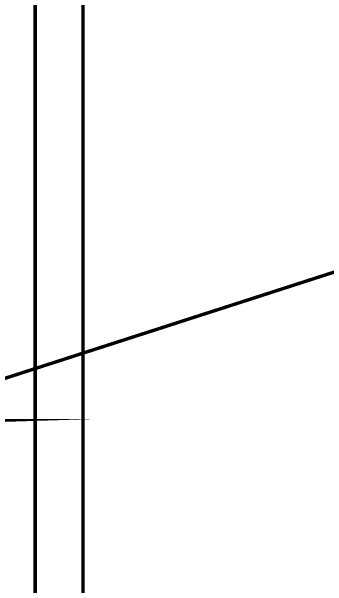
# Model space of a CAD drawing. Header units: metres. Extents: x -593 to 248, y 430 to 1024.
# Drawn here: x -5.45 to -1.53, y 678.34 to 685.48 of the extents above; entities that cross this region are included whole.
import ezdxf

# ---------------------------------------------------------------- set-up
doc = ezdxf.new("R2010")
doc.units = ezdxf.units.M
doc.header["$MEASUREMENT"] = 0
doc.layers.add('C00-00-00-BLACK', color=7, linetype='Continuous')
doc.layers.add('CFF-00-00', color=1, linetype='Continuous')

msp = doc.modelspace()

# ---------------------------------------------------------------- linework, layer by layer
at = {"layer": 'C00-00-00-BLACK', "const_width": 0.0423}
for points in [[(-5.16, 690.7014), (-5.16, 681.5054)], [(-4.567, 690.7014), (-4.567, 670.3554)], [(-5.16, 681.5464), (-5.16, 670.3554)]]:
    msp.add_lwpolyline(points, dxfattribs=at)
msp.add_lwpolyline([(-7.112, 680.4014), (-5.755, 680.4014), (-7.112, 680.3584), (-7.112, 680.4014)], close=True, dxfattribs=at)
at = {"layer": 'CFF-00-00', "const_width": 0.0423}
msp.add_lwpolyline([(-0.199, 682.6474), (-6.773, 680.5284)], dxfattribs=at)

doc.saveas('drawing.dxf')
